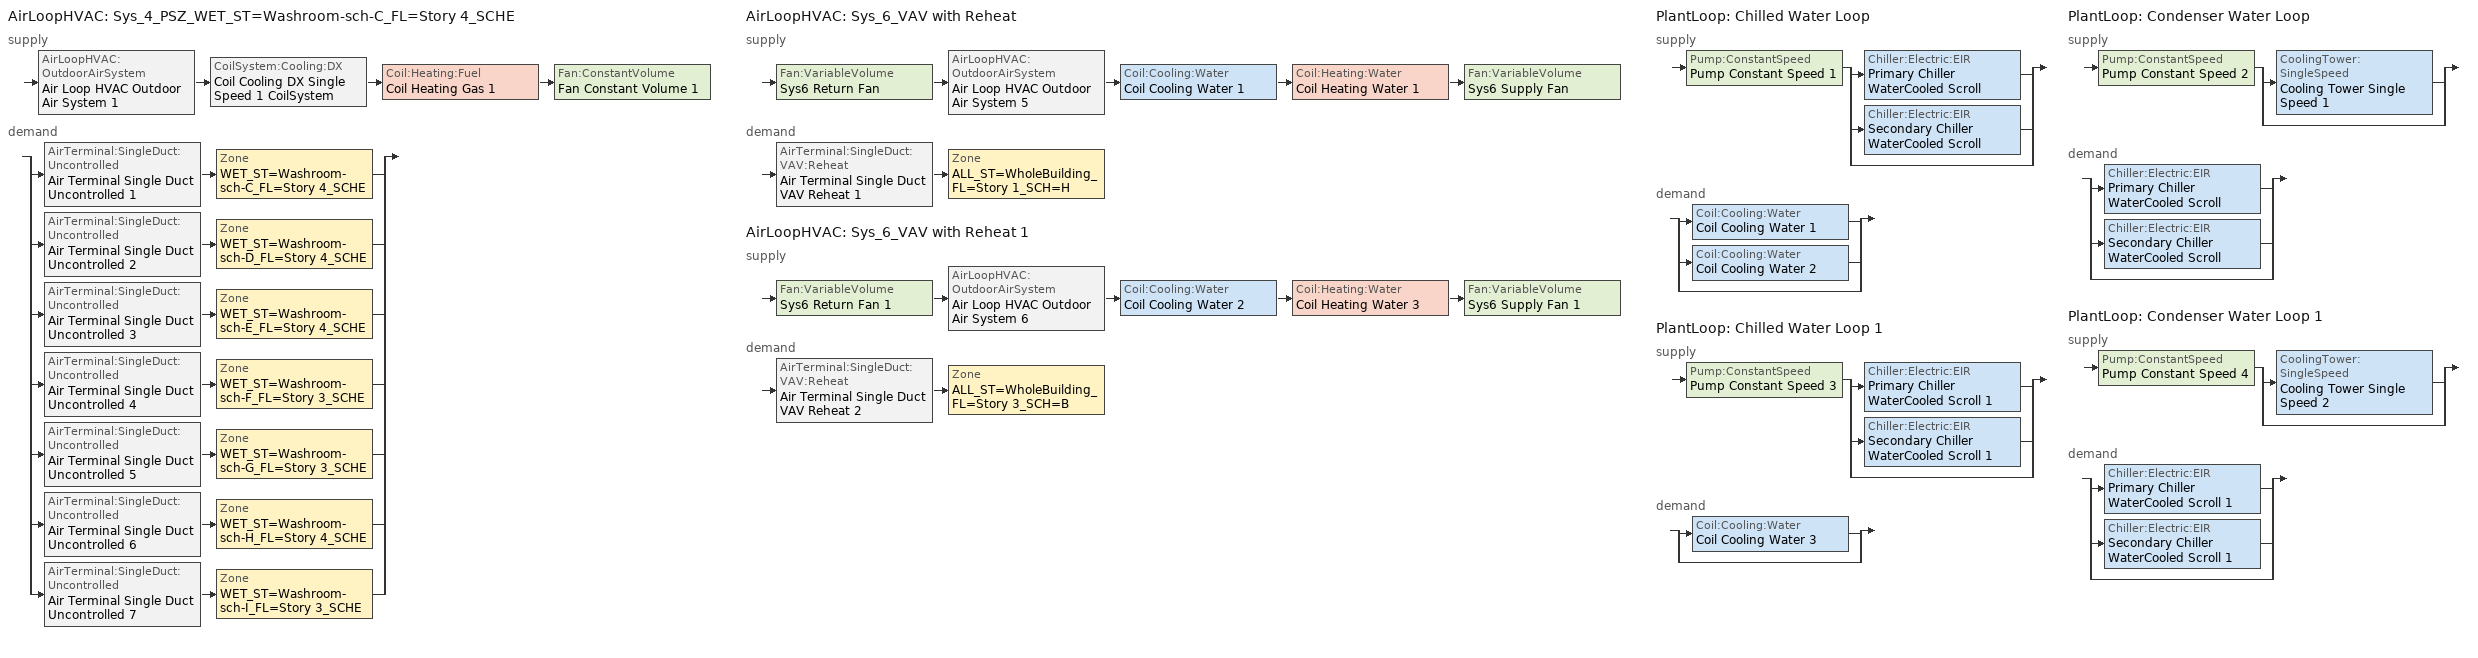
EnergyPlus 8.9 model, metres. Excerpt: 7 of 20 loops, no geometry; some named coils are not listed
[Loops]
AirLoopHVAC 'Sys_4_PSZ_WET_ST=Washroom-sch-C_FL=Story 4_SCHE'
 supply: AirLoopHVAC:OutdoorAirSystem 'Air Loop HVAC Outdoor Air System 1' > CoilSystem:Cooling:DX 'Coil Cooling DX Single Speed 1 CoilSystem' > Coil:Heating:Fuel 'Coil Heating Gas 1' > Fan:ConstantVolume 'Fan Constant Volume 1'
 demand: split
  | AirTerminal:SingleDuct:Uncontrolled 'Air Terminal Single Duct Uncontrolled 1' > Zone 'WET_ST=Washroom-sch-C_FL=Story 4_SCHE'
  | AirTerminal:SingleDuct:Uncontrolled 'Air Terminal Single Duct Uncontrolled 2' > Zone 'WET_ST=Washroom-sch-D_FL=Story 4_SCHE'
  | AirTerminal:SingleDuct:Uncontrolled 'Air Terminal Single Duct Uncontrolled 3' > Zone 'WET_ST=Washroom-sch-E_FL=Story 4_SCHE'
  | AirTerminal:SingleDuct:Uncontrolled 'Air Terminal Single Duct Uncontrolled 4' > Zone 'WET_ST=Washroom-sch-F_FL=Story 3_SCHE'
  | AirTerminal:SingleDuct:Uncontrolled 'Air Terminal Single Duct Uncontrolled 5' > Zone 'WET_ST=Washroom-sch-G_FL=Story 3_SCHE'
  | AirTerminal:SingleDuct:Uncontrolled 'Air Terminal Single Duct Uncontrolled 6' > Zone 'WET_ST=Washroom-sch-H_FL=Story 4_SCHE'
  | AirTerminal:SingleDuct:Uncontrolled 'Air Terminal Single Duct Uncontrolled 7' > Zone 'WET_ST=Washroom-sch-I_FL=Story 3_SCHE'
AirLoopHVAC 'Sys_6_VAV with Reheat'
 supply: Fan:VariableVolume 'Sys6 Return Fan' > AirLoopHVAC:OutdoorAirSystem 'Air Loop HVAC Outdoor Air System 5' > Coil:Cooling:Water 'Coil Cooling Water 1' > Coil:Heating:Water 'Coil Heating Water 1' > Fan:VariableVolume 'Sys6 Supply Fan'
 demand: AirTerminal:SingleDuct:VAV:Reheat 'Air Terminal Single Duct VAV Reheat 1' > Zone 'ALL_ST=WholeBuilding_FL=Story 1_SCH=H'
AirLoopHVAC 'Sys_6_VAV with Reheat 1'
 supply: Fan:VariableVolume 'Sys6 Return Fan 1' > AirLoopHVAC:OutdoorAirSystem 'Air Loop HVAC Outdoor Air System 6' > Coil:Cooling:Water 'Coil Cooling Water 2' > Coil:Heating:Water 'Coil Heating Water 3' > Fan:VariableVolume 'Sys6 Supply Fan 1'
 demand: AirTerminal:SingleDuct:VAV:Reheat 'Air Terminal Single Duct VAV Reheat 2' > Zone 'ALL_ST=WholeBuilding_FL=Story 3_SCH=B'
PlantLoop 'Chilled Water Loop'
 supply: Pump:ConstantSpeed 'Pump Constant Speed 1' > split
  | Chiller:Electric:EIR 'Primary Chiller WaterCooled Scroll'
  | Chiller:Electric:EIR 'Secondary Chiller WaterCooled Scroll'
  | bypass
 demand: split
  | Coil:Cooling:Water 'Coil Cooling Water 1'
  | Coil:Cooling:Water 'Coil Cooling Water 2'
  | bypass
PlantLoop 'Chilled Water Loop 1'
 supply: Pump:ConstantSpeed 'Pump Constant Speed 3' > split
  | Chiller:Electric:EIR 'Primary Chiller WaterCooled Scroll 1'
  | Chiller:Electric:EIR 'Secondary Chiller WaterCooled Scroll 1'
  | bypass
 demand: split
  | Coil:Cooling:Water 'Coil Cooling Water 3'
  | bypass
PlantLoop 'Condenser Water Loop'
 supply: Pump:ConstantSpeed 'Pump Constant Speed 2' > split
  | CoolingTower:SingleSpeed 'Cooling Tower Single Speed 1'
  | bypass
 demand: split
  | Chiller:Electric:EIR 'Primary Chiller WaterCooled Scroll'
  | Chiller:Electric:EIR 'Secondary Chiller WaterCooled Scroll'
  | bypass
PlantLoop 'Condenser Water Loop 1'
 supply: Pump:ConstantSpeed 'Pump Constant Speed 4' > split
  | CoolingTower:SingleSpeed 'Cooling Tower Single Speed 2'
  | bypass
 demand: split
  | Chiller:Electric:EIR 'Primary Chiller WaterCooled Scroll 1'
  | Chiller:Electric:EIR 'Secondary Chiller WaterCooled Scroll 1'
  | bypass
[ZoneControl:Thermostat] Control Object Type 1=ThermostatSetpoint:DualSetpoint
Name | Zone or ZoneList | Control Type Schedule | Control Name 1
ALL_ST=WholeBuilding_FL=Story 1_SCH=H Thermostat | ALL_ST=WholeBuilding_FL=Story 1_SCH=H | ALL_ST=WholeBuilding_FL=Story 1_SCH=H Thermostat Schedule | Transportation WholeBuilding Thermostat 3
ALL_ST=WholeBuilding_FL=Story 3_SCH=B Thermostat | ALL_ST=WholeBuilding_FL=Story 3_SCH=B | ALL_ST=WholeBuilding_FL=Story 3_SCH=B Thermostat Schedule | Sports arena WholeBuilding Thermostat 3
WET_ST=Washroom-sch-C_FL=Story 4_SCHE Thermostat | WET_ST=Washroom-sch-C_FL=Story 4_SCHE | WET_ST=Washroom-sch-C_FL=Story 4_SCHE Thermostat Schedule | Space Function Washroom-sch-E Thermostat 3
WET_ST=Washroom-sch-D_FL=Story 4_SCHE Thermostat | WET_ST=Washroom-sch-D_FL=Story 4_SCHE | WET_ST=Washroom-sch-D_FL=Story 4_SCHE Thermostat Schedule | Space Function Washroom-sch-E Thermostat 4
WET_ST=Washroom-sch-E_FL=Story 4_SCHE Thermostat | WET_ST=Washroom-sch-E_FL=Story 4_SCHE | WET_ST=Washroom-sch-E_FL=Story 4_SCHE Thermostat Schedule | Space Function Washroom-sch-E Thermostat 5
WET_ST=Washroom-sch-F_FL=Story 3_SCHE Thermostat | WET_ST=Washroom-sch-F_FL=Story 3_SCHE | WET_ST=Washroom-sch-F_FL=Story 3_SCHE Thermostat Schedule | Space Function Washroom-sch-E Thermostat 6
WET_ST=Washroom-sch-G_FL=Story 3_SCHE Thermostat | WET_ST=Washroom-sch-G_FL=Story 3_SCHE | WET_ST=Washroom-sch-G_FL=Story 3_SCHE Thermostat Schedule | Space Function Washroom-sch-E Thermostat 7
WET_ST=Washroom-sch-H_FL=Story 4_SCHE Thermostat | WET_ST=Washroom-sch-H_FL=Story 4_SCHE | WET_ST=Washroom-sch-H_FL=Story 4_SCHE Thermostat Schedule | Space Function Washroom-sch-E Thermostat 8
WET_ST=Washroom-sch-I_FL=Story 3_SCHE Thermostat | WET_ST=Washroom-sch-I_FL=Story 3_SCHE | WET_ST=Washroom-sch-I_FL=Story 3_SCHE Thermostat Schedule | Space Function Washroom-sch-E Thermostat 9
[ThermostatSetpoint:DualSetpoint]
Name | Heating Setpoint Temperature Schedule | Cooling Setpoint Temperature Schedule
Transportation WholeBuilding Thermostat 3 | NECB-H-Thermostat Setpoint-Heating | NECB-H-Thermostat Setpoint-Cooling
Sports arena WholeBuilding Thermostat 3 | NECB-B-Thermostat Setpoint-Heating | NECB-B-Thermostat Setpoint-Cooling
Space Function Washroom-sch-E Thermostat 3; Space Function Washroom-sch-E Thermostat 4; Space Function Washroom-sch-E Thermostat 5; Space Function Washroom-sch-E Thermostat 6; Space Function Washroom-sch-E Thermostat 7; Space Function Washroom-sch-E Thermostat 8; Space Function Washroom-sch-E Thermostat 9 | NECB-E-Thermostat Setpoint-Heating | NECB-E-Thermostat Setpoint-Cooling
[AirTerminal:SingleDuct:Uncontrolled] Availability Schedule=Always On Discrete; Maximum Air Flow Rate {m3/s}=AutoSize
Air Terminal Single Duct Uncontrolled 1; Air Terminal Single Duct Uncontrolled 2; Air Terminal Single Duct Uncontrolled 3; Air Terminal Single Duct Uncontrolled 4; Air Terminal Single Duct Uncontrolled 5; Air Terminal Single Duct Uncontrolled 6; Air Terminal Single Duct Uncontrolled 7
[Zone equipment]
ALL_ST=WholeBuilding_FL=Story 1_SCH=H: Air Terminal Single Duct VAV Reheat 1, Zone HVAC Baseboard Convective Water 11
ALL_ST=WholeBuilding_FL=Story 3_SCH=B: Air Terminal Single Duct VAV Reheat 2, Zone HVAC Baseboard Convective Water 12
WET_ST=Washroom-sch-C_FL=Story 4_SCHE: Air Terminal Single Duct Uncontrolled 1, Zone HVAC Baseboard Convective Water 1
WET_ST=Washroom-sch-D_FL=Story 4_SCHE: Air Terminal Single Duct Uncontrolled 2, Zone HVAC Baseboard Convective Water 2
WET_ST=Washroom-sch-E_FL=Story 4_SCHE: Air Terminal Single Duct Uncontrolled 3, Zone HVAC Baseboard Convective Water 3
WET_ST=Washroom-sch-F_FL=Story 3_SCHE: Air Terminal Single Duct Uncontrolled 4, Zone HVAC Baseboard Convective Water 4
WET_ST=Washroom-sch-G_FL=Story 3_SCHE: Air Terminal Single Duct Uncontrolled 5, Zone HVAC Baseboard Convective Water 5
WET_ST=Washroom-sch-H_FL=Story 4_SCHE: Air Terminal Single Duct Uncontrolled 6, Zone HVAC Baseboard Convective Water 6
WET_ST=Washroom-sch-I_FL=Story 3_SCHE: Air Terminal Single Duct Uncontrolled 7, Zone HVAC Baseboard Convective Water 7
[Sizing:Zone] Zone Cooling Design Supply Air Temperature Input Method=SupplyAirTemperature; Zone Cooling Design Supply Air Temperature {C}=13; Zone Cooling Design Supply Air Temperature Difference {deltaC}=11.11; Zone Heating Design Supply Air Temperature Input Method=SupplyAirTemperature; Zone Heating Design Supply Air Temperature {C}=43; Zone Heating Design Supply Air Temperature Difference {deltaC}=11.11; Zone Cooling Design Supply Air Humidity Ratio {kgWater/kgDryAir}=0.0085; Zone Heating Design Supply Air Humidity Ratio {kgWater/kgDryAir}=0.008; Zone Heating Sizing Factor=1.3; Zone Cooling Sizing Factor=1.1; Cooling Design Air Flow Method=DesignDay; Cooling Design Air Flow Rate {m3/s}=0; Cooling Minimum Air Flow per Zone Floor Area {m3/s-m2}=0.000762; Cooling Minimum Air Flow {m3/s}=0; Cooling Minimum Air Flow Fraction=0; Heating Design Air Flow Method=DesignDay; Heating Design Air Flow Rate {m3/s}=0; Heating Maximum Air Flow per Zone Floor Area {m3/s-m2}=0.002032; Heating Maximum Air Flow {m3/s}=0.141576; Heating Maximum Air Flow Fraction=0.3; Account for Dedicated Outdoor Air System=No
Name | Design Specification Outdoor Air Object | Design Specification Zone Air Distribution Object
ALL_ST=WholeBuilding_FL=Story 1_SCH=H | Transportation WholeBuilding Ventilation | ALL_ST=WholeBuilding_FL=Story 1_SCH=H Design Spec Zone Air Dist
ALL_ST=WholeBuilding_FL=Story 3_SCH=B | Sports arena WholeBuilding Ventilation | ALL_ST=WholeBuilding_FL=Story 3_SCH=B Design Spec Zone Air Dist
WET_ST=Washroom-sch-C_FL=Story 4_SCHE | Space Function Washroom-sch-E Ventilation | WET_ST=Washroom-sch-C_FL=Story 4_SCHE Design Spec Zone Air Dist
WET_ST=Washroom-sch-D_FL=Story 4_SCHE | Space Function Washroom-sch-E Ventilation | WET_ST=Washroom-sch-D_FL=Story 4_SCHE Design Spec Zone Air Dist
WET_ST=Washroom-sch-E_FL=Story 4_SCHE | Space Function Washroom-sch-E Ventilation | WET_ST=Washroom-sch-E_FL=Story 4_SCHE Design Spec Zone Air Dist
WET_ST=Washroom-sch-F_FL=Story 3_SCHE | Space Function Washroom-sch-E Ventilation | WET_ST=Washroom-sch-F_FL=Story 3_SCHE Design Spec Zone Air Dist
WET_ST=Washroom-sch-G_FL=Story 3_SCHE | Space Function Washroom-sch-E Ventilation | WET_ST=Washroom-sch-G_FL=Story 3_SCHE Design Spec Zone Air Dist
WET_ST=Washroom-sch-H_FL=Story 4_SCHE | Space Function Washroom-sch-E Ventilation | WET_ST=Washroom-sch-H_FL=Story 4_SCHE Design Spec Zone Air Dist
WET_ST=Washroom-sch-I_FL=Story 3_SCHE | Space Function Washroom-sch-E Ventilation | WET_ST=Washroom-sch-I_FL=Story 3_SCHE Design Spec Zone Air Dist
[DesignSpecification:ZoneAirDistribution] Zone Air Distribution Effectiveness in Cooling Mode=1; Zone Air Distribution Effectiveness in Heating Mode=1
ALL_ST=WholeBuilding_FL=Story 1_SCH=H Design Spec Zone Air Dist; ALL_ST=WholeBuilding_FL=Story 3_SCH=B Design Spec Zone Air Dist; WET_ST=Washroom-sch-C_FL=Story 4_SCHE Design Spec Zone Air Dist; WET_ST=Washroom-sch-D_FL=Story 4_SCHE Design Spec Zone Air Dist; WET_ST=Washroom-sch-E_FL=Story 4_SCHE Design Spec Zone Air Dist; WET_ST=Washroom-sch-F_FL=Story 3_SCHE Design Spec Zone Air Dist; WET_ST=Washroom-sch-G_FL=Story 3_SCHE Design Spec Zone Air Dist; WET_ST=Washroom-sch-H_FL=Story 4_SCHE Design Spec Zone Air Dist; WET_ST=Washroom-sch-I_FL=Story 3_SCHE Design Spec Zone Air Dist
[Controller:MechanicalVentilation] Availability Schedule=Always On Discrete; Demand Controlled Ventilation=No; System Outdoor Air Method=ZoneSum
Controller Mechanical Ventilation 5: Zone Name 1=ALL_ST=WholeBuilding_FL=Story 1_SCH=H; Design Specification Outdoor Air Object Name 1=Transportation WholeBuilding Ventilation; Design Specification Zone Air Distribution Object Name 1=ALL_ST=WholeBuilding_FL=Story 1_SCH=H Design Spec Zone Air Dist
Controller Mechanical Ventilation 6: Zone Name 1=ALL_ST=WholeBuilding_FL=Story 3_SCH=B; Design Specification Outdoor Air Object Name 1=Sports arena WholeBuilding Ventilation; Design Specification Zone Air Distribution Object Name 1=ALL_ST=WholeBuilding_FL=Story 3_SCH=B Design Spec Zone Air Dist
Controller Mechanical Ventilation 1: Zone Name 1=WET_ST=Washroom-sch-C_FL=Story 4_SCHE; Design Specification Outdoor Air Object Name 1=Space Function Washroom-sch-E Ventilation; Design Specification Zone Air Distribution Object Name 1=WET_ST=Washroom-sch-C_FL=Story 4_SCHE Design Spec Zone Air Dist; Zone Name 2=WET_ST=Washroom-sch-D_FL=Story 4_SCHE; Design Specification Outdoor Air Object Name 2=Space Function Washroom-sch-E Ventilation; Design Specification Zone Air Distribution Object Name 2=WET_ST=Washroom-sch-D_FL=Story 4_SCHE Design Spec Zone Air Dist; Zone Name 3=WET_ST=Washroom-sch-E_FL=Story 4_SCHE; Design Specification Outdoor Air Object Name 3=Space Function Washroom-sch-E Ventilation; Design Specification Zone Air Distribution Object Name 3=WET_ST=Washroom-sch-E_FL=Story 4_SCHE Design Spec Zone Air Dist; Zone Name 4=WET_ST=Washroom-sch-F_FL=Story 3_SCHE; Design Specification Outdoor Air Object Name 4=Space Function Washroom-sch-E Ventilation; Design Specification Zone Air Distribution Object Name 4=WET_ST=Washroom-sch-F_FL=Story 3_SCHE Design Spec Zone Air Dist; Zone Name 5=WET_ST=Washroom-sch-G_FL=Story 3_SCHE; Design Specification Outdoor Air Object Name 5=Space Function Washroom-sch-E Ventilation; Design Specification Zone Air Distribution Object Name 5=WET_ST=Washroom-sch-G_FL=Story 3_SCHE Design Spec Zone Air Dist; Zone Name 6=WET_ST=Washroom-sch-H_FL=Story 4_SCHE; Design Specification Outdoor Air Object Name 6=Space Function Washroom-sch-E Ventilation; Design Specification Zone Air Distribution Object Name 6=WET_ST=Washroom-sch-H_FL=Story 4_SCHE Design Spec Zone Air Dist; Zone Name 7=WET_ST=Washroom-sch-I_FL=Story 3_SCHE; Design Specification Outdoor Air Object Name 7=Space Function Washroom-sch-E Ventilation; Design Specification Zone Air Distribution Object Name 7=WET_ST=Washroom-sch-I_FL=Story 3_SCHE Design Spec Zone Air Dist
[DesignSpecification:OutdoorAir] Outdoor Air Method=Sum; Outdoor Air Flow per Person {m3/s-person}=0; Outdoor Air Flow per Zone {m3/s}=0; Outdoor Air Flow Air Changes per Hour {1/hr}=0
Name | Outdoor Air Flow per Zone Floor Area {m3/s-m2}
Transportation WholeBuilding Ventilation | 0.00053848
Sports arena WholeBuilding Ventilation | 0.0006604
Space Function Washroom-sch-E Ventilation | 0.0003048
[AirTerminal:SingleDuct:VAV:Reheat] Availability Schedule=Always On Discrete; Maximum Air Flow Rate {m3/s}=Autosize; Zone Minimum Air Flow Input Method=Constant; Constant Minimum Air Flow Fraction=0.3; Fixed Minimum Air Flow Rate {m3/s}=3.75; Maximum Hot Water or Steam Flow Rate {m3/s}=Autosize; Minimum Hot Water or Steam Flow Rate {m3/s}=0; Convergence Tolerance=0.001; Damper Heating Action=Normal; Maximum Flow per Zone Floor Area During Reheat {m3/s-m2}=Autocalculate; Maximum Flow Fraction During Reheat=Autocalculate; Maximum Reheat Air Temperature {C}=43
Name | Reheat Coil
Air Terminal Single Duct VAV Reheat 1 | Coil Heating Water 2
Air Terminal Single Duct VAV Reheat 2 | Coil Heating Water 4
[Coil:Heating:Water] Availability Schedule=Always On Discrete; U-Factor Times Area Value {W/K}=Autosize; Maximum Water Flow Rate {m3/s}=Autosize; Performance Input Method=UFactorTimesAreaAndDesignWaterFlowRate; Rated Capacity {W}=Autosize; Rated Inlet Water Temperature {C}=82.2; Rated Inlet Air Temperature {C}=16.6; Rated Outlet Water Temperature {C}=71.1; Rated Outlet Air Temperature {C}=32.2; Rated Ratio for Air and Water Convection=0.5
Coil Heating Water 1; Coil Heating Water 3
[Fan:ConstantVolume] Availability Schedule=Always On Discrete; Fan Total Efficiency=0.7; Pressure Rise {Pa}=250; Maximum Flow Rate {m3/s}=AutoSize; Motor Efficiency=0.9; Motor In Airstream Fraction=1
Fan Constant Volume 13; Fan Constant Volume 1
[Coil:Cooling:Water] Design Water Flow Rate {m3/s}=Autosize; Design Air Flow Rate {m3/s}=Autosize; Design Inlet Water Temperature {C}=Autosize; Design Inlet Air Temperature {C}=Autosize; Design Outlet Air Temperature {C}=Autosize; Design Inlet Air Humidity Ratio {kgWater/kgDryAir}=Autosize; Design Outlet Air Humidity Ratio {kgWater/kgDryAir}=Autosize; Type of Analysis=SimpleAnalysis; Heat Exchanger Configuration=CrossFlow
Name | Availability Schedule
Coil Cooling Water 3 | tpfc_clg_availability
Coil Cooling Water 1; Coil Cooling Water 2 | Always On Discrete
[ZoneHVAC:FourPipeFanCoil]
Zone HVAC Four Pipe Fan Coil 1: Availability Schedule=Always On Discrete; Capacity Control Method=ConstantFanVariableFlow; Maximum Supply Air Flow Rate {m3/s}=Autosize; Maximum Outdoor Air Flow Rate {m3/s}=Autosize; Supply Air Fan=Fan Constant Volume 13; Cooling Coil=Coil Cooling Water 3; Maximum Cold Water Flow Rate {m3/s}=Autosize; Heating Coil=Coil Heating Water 5; Maximum Hot Water Flow Rate {m3/s}=Autosize; Minimum Supply Air Temperature in Cooling Mode {C}=Autosize; Maximum Supply Air Temperature in Heating Mode {C}=Autosize
[AirLoopHVAC] Design Supply Air Flow Rate {m3/s}=AutoSize
Sys_4_PSZ_WET_ST=Washroom-sch-C_FL=Story 4_SCHE; Sys_6_VAV with Reheat; Sys_6_VAV with Reheat 1
[Sizing:System] Type of Load to Size On=Sensible; Design Outdoor Air Flow Rate {m3/s}=Autosize; Preheat Design Temperature {C}=7; Preheat Design Humidity Ratio {kgWater/kgDryAir}=0.008; Precool Design Humidity Ratio {kgWater/kgDryAir}=0.008; Central Cooling Design Supply Air Temperature {C}=13; Type of Zone Sum to Use=NonCoincident; 100% Outdoor Air in Cooling=No; 100% Outdoor Air in Heating=No; Central Cooling Design Supply Air Humidity Ratio {kgWater/kgDryAir}=0.0085; Central Heating Design Supply Air Humidity Ratio {kgWater/kgDryAir}=0.008; Cooling Supply Air Flow Rate Method=DesignDay; Cooling Supply Air Flow Rate {m3/s}=0; Cooling Supply Air Flow Rate Per Floor Area {m3/s-m2}=0.00996765; Cooling Fraction of Autosized Cooling Supply Air Flow Rate=1; Cooling Supply Air Flow Rate Per Unit Cooling Capacity {m3/s-W}=3.94755e-05; Heating Supply Air Flow Rate Method=DesignDay; Heating Supply Air Flow Rate {m3/s}=0; Heating Supply Air Flow Rate Per Floor Area {m3/s-m2}=0.00996765; Heating Fraction of Autosized Heating Supply Air Flow Rate=1; Heating Fraction of Autosized Cooling Supply Air Flow Rate=1; Heating Supply Air Flow Rate Per Unit Heating Capacity {m3/s-W}=3.15882e-05; System Outdoor Air Method=ZoneSum; Zone Maximum Outdoor Air Fraction=1; Cooling Design Capacity Method=CoolingDesignCapacity; Cooling Design Capacity {W}=Autosize; Cooling Design Capacity Per Floor Area {W/m2}=234.7; Fraction of Autosized Cooling Design Capacity=1; Heating Design Capacity Method=HeatingDesignCapacity; Heating Design Capacity {W}=Autosize; Heating Design Capacity Per Floor Area {W/m2}=157; Fraction of Autosized Heating Design Capacity=1; Central Cooling Capacity Control Method=OnOff
Name | Central Heating Maximum System Air Flow Ratio | Precool Design Temperature {C} | Central Heating Design Supply Air Temperature {C}
Sys_4_PSZ_WET_ST=Washroom-sch-C_FL=Story 4_SCHE | 1 | 13 | 43
Sys_6_VAV with Reheat; Sys_6_VAV with Reheat 1 | 0.3 | 12.8 | 13.1
[Controller:OutdoorAir] Minimum Outdoor Air Flow Rate {m3/s}=Autosize; Maximum Outdoor Air Flow Rate {m3/s}=Autosize; Economizer Control Type=NoEconomizer; Economizer Control Action Type=ModulateFlow; Economizer Maximum Limit Dry-Bulb Temperature {C}=28; Economizer Maximum Limit Enthalpy {J/kg}=64000; Economizer Minimum Limit Dry-Bulb Temperature {C}=-100; Lockout Type=NoLockout; Minimum Limit Type=FixedMinimum; High Humidity Control=No; Control High Indoor Humidity Based on Outdoor Humidity Ratio=Yes; Heat Recovery Bypass Control Type=BypassWhenWithinEconomizerLimits
Name | Mechanical Ventilation Controller
Controller Outdoor Air 1 | Controller Mechanical Ventilation 1
Controller Outdoor Air 5 | Controller Mechanical Ventilation 5
Controller Outdoor Air 6 | Controller Mechanical Ventilation 6
[SetpointManager:MixedAir] Control Variable=Temperature
Node 35 OS Default SPM; Node 33 OS Default SPM; Node 32 OS Default SPM; Node 149 OS Default SPM; Node 148 OS Default SPM; Node 147 OS Default SPM; Node 146 OS Default SPM; Node 170 OS Default SPM; Node 169 OS Default SPM; Node 168 OS Default SPM; Node 167 OS Default SPM
[CoilSystem:Cooling:DX]
Coil Cooling DX Single Speed 1 CoilSystem: Availability Schedule=Always On Discrete; Cooling Coil=Coil Cooling DX Single Speed 1
[Coil:Cooling:DX:SingleSpeed]
Coil Cooling DX Single Speed 1: Availability Schedule=Always On Discrete; Gross Rated Total Cooling Capacity {W}=Autosize; Gross Rated Sensible Heat Ratio=Autosize; Gross Rated Cooling COP {W/W}=3; Rated Air Flow Rate {m3/s}=Autosize; Rated Evaporator Fan Power Per Volume Flow Rate {W/(m3/s)}=773.3; Total Cooling Capacity Function of Temperature Curve=Curve Biquadratic 1; Total Cooling Capacity Function of Flow Fraction Curve=Curve Quadratic 1; Energy Input Ratio Function of Temperature Curve=Curve Biquadratic 2; Energy Input Ratio Function of Flow Fraction Curve=Curve Quadratic 2; Part Load Fraction Correlation Curve=Curve Cubic 1; Condenser Type=AirCooled; Evaporative Condenser Effectiveness=0; Evaporative Condenser Air Flow Rate {m3/s}=Autosize; Evaporative Condenser Pump Rated Power Consumption {W}=Autosize; Crankcase Heater Capacity {W}=0; Maximum Outdoor Dry-Bulb Temperature for Crankcase Heater Operation {C}=0; Basin Heater Capacity {W/K}=0; Basin Heater Setpoint Temperature {C}=10
[Coil:Heating:Fuel]
Coil Heating Gas 1: Availability Schedule=Always On Discrete; Fuel Type=NaturalGas; Burner Efficiency=0.8; Nominal Capacity {W}=AutoSize; Parasitic Electric Load {W}=0; Parasitic Fuel Load {W}=0
[SetpointManager:SingleZone:Reheat]
Setpoint Manager Single Zone Reheat 1: Control Variable=Temperature; Minimum Supply Air Temperature {C}=13; Maximum Supply Air Temperature {C}=43; Control Zone=WET_ST=Washroom-sch-C_FL=Story 4_SCHE
[Controller:WaterCoil] Control Variable=Temperature; Actuator Variable=Flow; Controller Convergence Tolerance {deltaC}=Autosize; Maximum Actuated Flow {m3/s}=Autosize; Minimum Actuated Flow {m3/s}=0
Name | Action
Controller Water Coil 2; Controller Water Coil 5 | Reverse
Controller Water Coil 1; Controller Water Coil 4 | Normal
[Fan:VariableVolume] Availability Schedule=Always On Discrete; Fan Total Efficiency=0.6045; Pressure Rise {Pa}=1017.592; Maximum Flow Rate {m3/s}=AutoSize; Fan Power Minimum Flow Rate Input Method=FixedFlowRate; Fan Power Minimum Flow Fraction=0; Fan Power Minimum Air Flow Rate {m3/s}=0; Motor Efficiency=0.93; Motor In Airstream Fraction=1; Fan Power Coefficient 1=0.0407599; Fan Power Coefficient 2=0.088045; Fan Power Coefficient 3=-0.0729261; Fan Power Coefficient 4=0.94374; Fan Power Coefficient 5=0
Sys6 Return Fan; Sys6 Supply Fan; Sys6 Return Fan 1; Sys6 Supply Fan 1
[SetpointManager:Scheduled] Control Variable=Temperature
Name | Schedule
Setpoint Manager Scheduled 3 | Supply Air Temp
Setpoint Manager Scheduled 4 | Supply Air Temp 1
Setpoint Manager Scheduled 1 | CHW Temp
Setpoint Manager Scheduled 5 | CHW Temp 1
Setpoint Manager Scheduled 2 | CW Temp
Setpoint Manager Scheduled 6 | CW Temp 1
[PlantLoop] Fluid Type=Water; Maximum Loop Temperature {C}=100; Minimum Loop Temperature {C}=0; Maximum Loop Flow Rate {m3/s}=Autosize; Minimum Loop Flow Rate {m3/s}=0; Plant Loop Volume {m3}=Autocalculate; Load Distribution Scheme=Optimal; Plant Loop Demand Calculation Scheme=SingleSetpoint
Name | Plant Equipment Operation Scheme
Chilled Water Loop | Chilled Water Loop Operation Schemes
Chilled Water Loop 1 | Chilled Water Loop 1 Operation Schemes
Condenser Water Loop | Condenser Water Loop Operation Schemes
Condenser Water Loop 1 | Condenser Water Loop 1 Operation Schemes
[Sizing:Plant] Loop Design Temperature Difference {deltaC}=6; Sizing Option=NonCoincident; Zone Timesteps in Averaging Window=1; Coincident Sizing Factor Mode=None
Name | Loop Type | Design Loop Exit Temperature {C}
Chilled Water Loop; Chilled Water Loop 1 | Cooling | 7
Condenser Water Loop; Condenser Water Loop 1 | Condenser | 29
[Pump:ConstantSpeed] Design Flow Rate {m3/s}=Autosize; Design Pump Head {Pa}=179352; Design Power Consumption {W}=Autosize; Motor Efficiency=0.9; Fraction of Motor Inefficiencies to Fluid Stream=0; Pump Control Type=Intermittent; Design Power Sizing Method=PowerPerFlowPerPressure; Design Electric Power per Unit Flow Rate {W/(m3/s)}=348701.1; Design Shaft Power per Unit Flow Rate per Unit Head=1.28205
Pump Constant Speed 1; Pump Constant Speed 3; Pump Constant Speed 2; Pump Constant Speed 4
[Chiller:Electric:EIR] Reference Capacity {W}=Autosize; Reference COP {W/W}=5.5; Reference Leaving Chilled Water Temperature {C}=6.67; Reference Entering Condenser Fluid Temperature {C}=29.4; Reference Chilled Water Flow Rate {m3/s}=Autosize; Reference Condenser Fluid Flow Rate {m3/s}=Autosize; Minimum Part Load Ratio=0.1; Maximum Part Load Ratio=1; Optimum Part Load Ratio=1; Minimum Unloading Ratio=0.2; Condenser Type=WaterCooled; Condenser Fan Power Ratio {W/W}=0; Fraction of Compressor Electric Consumption Rejected by Condenser=1; Leaving Chilled Water Lower Temperature Limit {C}=2; Chiller Flow Mode=NotModulated; Sizing Factor=1
Name | Cooling Capacity Function of Temperature Curve | Electric Input to Cooling Output Ratio Function of Temperature Curve | Electric Input to Cooling Output Ratio Function of Part Load Ratio Curve
Primary Chiller WaterCooled Scroll | Curve Biquadratic 9 | Curve Biquadratic 10 | Curve Quadratic 12
Secondary Chiller WaterCooled Scroll | Curve Biquadratic 11 | Curve Biquadratic 12 | Curve Quadratic 13
Primary Chiller WaterCooled Scroll 1 | Curve Biquadratic 27 | Curve Biquadratic 28 | Curve Quadratic 28
Secondary Chiller WaterCooled Scroll 1 | Curve Biquadratic 29 | Curve Biquadratic 30 | Curve Quadratic 29
[PlantEquipmentOperationSchemes] Control Scheme Object Type 1=PlantEquipmentOperation:CoolingLoad; Control Scheme Schedule Name 1=Always On Discrete
Name | Control Scheme Name 1
Chilled Water Loop Operation Schemes | Chilled Water Loop Cooling Operation Scheme
Chilled Water Loop 1 Operation Schemes | Chilled Water Loop 1 Cooling Operation Scheme
Condenser Water Loop Operation Schemes | Condenser Water Loop Cooling Operation Scheme
Condenser Water Loop 1 Operation Schemes | Condenser Water Loop 1 Cooling Operation Scheme
[PlantEquipmentOperation:CoolingLoad] Load Range Lower Limit 1 {W}=0; Load Range Upper Limit 1 {W}=1000000000
Name | Range Equipment List Name 1
Chilled Water Loop Cooling Operation Scheme | Chilled Water Loop Cooling Equipment List
Chilled Water Loop 1 Cooling Operation Scheme | Chilled Water Loop 1 Cooling Equipment List
Condenser Water Loop Cooling Operation Scheme | Condenser Water Loop Cooling Equipment List
Condenser Water Loop 1 Cooling Operation Scheme | Condenser Water Loop 1 Cooling Equipment List
[PlantEquipmentList]
Chilled Water Loop Cooling Equipment List: Chiller:Electric:EIR, Primary Chiller WaterCooled Scroll, Chiller:Electric:EIR, Secondary Chiller WaterCooled Scroll
Chilled Water Loop 1 Cooling Equipment List: Chiller:Electric:EIR, Primary Chiller WaterCooled Scroll 1, Chiller:Electric:EIR, Secondary Chiller WaterCooled Scroll 1
Condenser Water Loop Cooling Equipment List: CoolingTower:SingleSpeed, Cooling Tower Single Speed 1
Condenser Water Loop 1 Cooling Equipment List: CoolingTower:SingleSpeed, Cooling Tower Single Speed 2
[CoolingTower:SingleSpeed] Design Water Flow Rate {m3/s}=Autosize; Design Air Flow Rate {m3/s}=Autosize; Design Fan Power {W}=Autosize; Design U-Factor Times Area Value {W/K}=Autosize; Free Convection Air Flow Rate {m3/s}=Autosize; Free Convection Air Flow Rate Sizing Factor=0.1; Free Convection U-Factor Times Area Value {W/K}=Autosize; Free Convection U-Factor Times Area Value Sizing Factor=0.1; Performance Input Method=UFactorTimesAreaAndDesignWaterFlowRate; Heat Rejection Capacity and Nominal Capacity Sizing Ratio=1.25; Free Convection Capacity {W}=0; Free Convection Nominal Capacity Sizing Factor=0.1; Design Inlet Air Dry-Bulb Temperature {C}=24; Design Inlet Air Wet-Bulb Temperature {C}=24; Design Approach Temperature {deltaC}=5; Design Range Temperature {deltaC}=5; Basin Heater Capacity {W/K}=0; Basin Heater Setpoint Temperature {C}=2; Evaporation Loss Mode=LossFactor; Evaporation Loss Factor {percent/K}=0.2; Drift Loss Percent {percent}=0.008; Blowdown Calculation Mode=ConcentrationRatio; Blowdown Concentration Ratio=3; Capacity Control=FanCycling; Number of Cells=1; Cell Control=MinimalCell; Cell Minimum  Water Flow Rate Fraction=0.33; Cell Maximum Water Flow Rate Fraction=2.5; Sizing Factor=1
Cooling Tower Single Speed 1; Cooling Tower Single Speed 2
[Schedule:Compact]
ALL_ST=WholeBuilding_FL=Story 1_SCH=H Thermostat Schedule; ALL_ST=WholeBuilding_FL=Story 3_SCH=B Thermostat Schedule; WET_ST=Washroom-sch-C_FL=Story 4_SCHE Thermostat Schedule; WET_ST=Washroom-sch-D_FL=Story 4_SCHE Thermostat Schedule; WET_ST=Washroom-sch-E_FL=Story 4_SCHE Thermostat Schedule; WET_ST=Washroom-sch-F_FL=Story 3_SCHE Thermostat Schedule; WET_ST=Washroom-sch-G_FL=Story 3_SCHE Thermostat Schedule; WET_ST=Washroom-sch-H_FL=Story 4_SCHE Thermostat Schedule; WET_ST=Washroom-sch-I_FL=Story 3_SCHE Thermostat Schedule: Through: 12/31, For: AllDays, Until: 24:00, 4
[Schedule:Day:Interval]
NECB-E-Thermostat Setpoint-Heating Sun|Hol Day: No, 24:00, 18
NECB-E-Thermostat Setpoint-Heating Default|Wkdy Day; NECB-E-Thermostat Setpoint-Heating Default: No, 07:00, 18, 08:00, 20, 19:00, 22, 24:00, 18
NECB-E-Thermostat Setpoint-Heating Sat Day: No, 08:00, 18, 09:00, 20, 17:00, 22, 24:00, 18
NECB-E-Thermostat Setpoint-Cooling Sun|Hol Day: No, 24:00, 35
NECB-E-Thermostat Setpoint-Cooling Default|Wkdy Day; NECB-E-Thermostat Setpoint-Cooling Default: No, 07:00, 35, 19:00, 24, 24:00, 35
NECB-E-Thermostat Setpoint-Cooling Sat Day: No, 08:00, 35, 17:00, 24, 24:00, 35
NECB-H-Thermostat Setpoint-Heating Sun|Hol Day; NECB-H-Thermostat Setpoint-Heating Default|Wkdy Day; NECB-H-Thermostat Setpoint-Heating Sat Day; NECB-H-Thermostat Setpoint-Heating Default: No, 01:00, 22, 07:00, 18, 08:00, 20, 24:00, 22
NECB-H-Thermostat Setpoint-Cooling Sun|Hol Day; NECB-H-Thermostat Setpoint-Cooling Default|Wkdy Day; NECB-H-Thermostat Setpoint-Cooling Sat Day; NECB-H-Thermostat Setpoint-Cooling Default: No, 24:00, 24
NECB-B-Thermostat Setpoint-Heating Sun|Hol Day: No, 01:00, 18, 02:00, 22, 09:00, 18, 10:00, 20, 23:00, 22, 24:00, 18
NECB-B-Thermostat Setpoint-Heating Default|Wkdy Day; NECB-B-Thermostat Setpoint-Heating Sat Day; NECB-B-Thermostat Setpoint-Heating Default: No, 02:00, 22, 08:00, 18, 09:00, 20, 24:00, 22
NECB-B-Thermostat Setpoint-Cooling Sun|Hol Day: No, 09:00, 35, 23:00, 24, 24:00, 35
NECB-B-Thermostat Setpoint-Cooling Default|Wkdy Day; NECB-B-Thermostat Setpoint-Cooling Sat Day; NECB-B-Thermostat Setpoint-Cooling Default: No, 01:00, 24, 08:00, 35, 24:00, 24
tpfc_clg_availability_sch_rule_day; tpfc_clg_availability_sch_rule_day 2; Schedule Day 6: No, 24:00, 0
tpfc_clg_availability_sch_rule_day 1: No, 24:00, 1
satCHW Temp 1; satCHW Temp 3; Schedule Day 3; Schedule Day 7; sunCHW Temp 1; sunCHW Temp 3; wkdCHW Temp 1; wkdCHW Temp 3: No, 01:00, 7, 02:00, 7, 03:00, 7, 04:00, 7, 05:00, 7, 06:00, 7, 07:00, 7, 08:00, 7, 09:00, 7, 10:00, 7, 11:00, 7, 12:00, 7, 13:00, 7, 14:00, 7, 15:00, 7, 16:00, 7, 17:00, 7, 18:00, 7, 19:00, 7, 20:00, 7, 21:00, 7, 22:00, 7, 23:00, 7, 24:00, 7
satCW Temp 1; satCW Temp 3; Schedule Day 4; Schedule Day 8; sunCW Temp 1; sunCW Temp 3; wkdCW Temp 1; wkdCW Temp 3: No, 01:00, 29, 02:00, 29, 03:00, 29, 04:00, 29, 05:00, 29, 06:00, 29, 07:00, 29, 08:00, 29, 09:00, 29, 10:00, 29, 11:00, 29, 12:00, 29, 13:00, 29, 14:00, 29, 15:00, 29, 16:00, 29, 17:00, 29, 18:00, 29, 19:00, 29, 20:00, 29, 21:00, 29, 22:00, 29, 23:00, 29, 24:00, 29
Supply Air Temp Default; Supply Air Temp Default 1: No, 24:00, 13
[Schedule:Week:Daily]
NECB-E-Thermostat Setpoint-Heating Week Rule - Jan1-Dec31: NECB-E-Thermostat Setpoint-Heating Sun|Hol Day, NECB-E-Thermostat Setpoint-Heating Default|Wkdy Day, NECB-E-Thermostat Setpoint-Heating Default|Wkdy Day, NECB-E-Thermostat Setpoint-Heating Default|Wkdy Day, NECB-E-Thermostat Setpoint-Heating Default|Wkdy Day, NECB-E-Thermostat Setpoint-Heating Default|Wkdy Day, NECB-E-Thermostat Setpoint-Heating Sat Day, NECB-E-Thermostat Setpoint-Heating Default, NECB-E-Thermostat Setpoint-Heating Default, NECB-E-Thermostat Setpoint-Heating Default, NECB-E-Thermostat Setpoint-Heating Default, NECB-E-Thermostat Setpoint-Heating Default
NECB-E-Thermostat Setpoint-Cooling Week Rule - Jan1-Dec31: NECB-E-Thermostat Setpoint-Cooling Sun|Hol Day, NECB-E-Thermostat Setpoint-Cooling Default|Wkdy Day, NECB-E-Thermostat Setpoint-Cooling Default|Wkdy Day, NECB-E-Thermostat Setpoint-Cooling Default|Wkdy Day, NECB-E-Thermostat Setpoint-Cooling Default|Wkdy Day, NECB-E-Thermostat Setpoint-Cooling Default|Wkdy Day, NECB-E-Thermostat Setpoint-Cooling Sat Day, NECB-E-Thermostat Setpoint-Cooling Default, NECB-E-Thermostat Setpoint-Cooling Default, NECB-E-Thermostat Setpoint-Cooling Default, NECB-E-Thermostat Setpoint-Cooling Default, NECB-E-Thermostat Setpoint-Cooling Default
NECB-H-Thermostat Setpoint-Heating Week Rule - Jan1-Dec31: NECB-H-Thermostat Setpoint-Heating Sun|Hol Day, NECB-H-Thermostat Setpoint-Heating Default|Wkdy Day, NECB-H-Thermostat Setpoint-Heating Default|Wkdy Day, NECB-H-Thermostat Setpoint-Heating Default|Wkdy Day, NECB-H-Thermostat Setpoint-Heating Default|Wkdy Day, NECB-H-Thermostat Setpoint-Heating Default|Wkdy Day, NECB-H-Thermostat Setpoint-Heating Sat Day, NECB-H-Thermostat Setpoint-Heating Default, NECB-H-Thermostat Setpoint-Heating Default, NECB-H-Thermostat Setpoint-Heating Default, NECB-H-Thermostat Setpoint-Heating Default, NECB-H-Thermostat Setpoint-Heating Default
NECB-H-Thermostat Setpoint-Cooling Week Rule - Jan1-Dec31: NECB-H-Thermostat Setpoint-Cooling Sun|Hol Day, NECB-H-Thermostat Setpoint-Cooling Default|Wkdy Day, NECB-H-Thermostat Setpoint-Cooling Default|Wkdy Day, NECB-H-Thermostat Setpoint-Cooling Default|Wkdy Day, NECB-H-Thermostat Setpoint-Cooling Default|Wkdy Day, NECB-H-Thermostat Setpoint-Cooling Default|Wkdy Day, NECB-H-Thermostat Setpoint-Cooling Sat Day, NECB-H-Thermostat Setpoint-Cooling Default, NECB-H-Thermostat Setpoint-Cooling Default, NECB-H-Thermostat Setpoint-Cooling Default, NECB-H-Thermostat Setpoint-Cooling Default, NECB-H-Thermostat Setpoint-Cooling Default
NECB-B-Thermostat Setpoint-Heating Week Rule - Jan1-Dec31: NECB-B-Thermostat Setpoint-Heating Sun|Hol Day, NECB-B-Thermostat Setpoint-Heating Default|Wkdy Day, NECB-B-Thermostat Setpoint-Heating Default|Wkdy Day, NECB-B-Thermostat Setpoint-Heating Default|Wkdy Day, NECB-B-Thermostat Setpoint-Heating Default|Wkdy Day, NECB-B-Thermostat Setpoint-Heating Default|Wkdy Day, NECB-B-Thermostat Setpoint-Heating Sat Day, NECB-B-Thermostat Setpoint-Heating Default, NECB-B-Thermostat Setpoint-Heating Default, NECB-B-Thermostat Setpoint-Heating Default, NECB-B-Thermostat Setpoint-Heating Default, NECB-B-Thermostat Setpoint-Heating Default
NECB-B-Thermostat Setpoint-Cooling Week Rule - Jan1-Dec31: NECB-B-Thermostat Setpoint-Cooling Sun|Hol Day, NECB-B-Thermostat Setpoint-Cooling Default|Wkdy Day, NECB-B-Thermostat Setpoint-Cooling Default|Wkdy Day, NECB-B-Thermostat Setpoint-Cooling Default|Wkdy Day, NECB-B-Thermostat Setpoint-Cooling Default|Wkdy Day, NECB-B-Thermostat Setpoint-Cooling Default|Wkdy Day, NECB-B-Thermostat Setpoint-Cooling Sat Day, NECB-B-Thermostat Setpoint-Cooling Default, NECB-B-Thermostat Setpoint-Cooling Default, NECB-B-Thermostat Setpoint-Cooling Default, NECB-B-Thermostat Setpoint-Cooling Default, NECB-B-Thermostat Setpoint-Cooling Default
tpfc_clg_availability Week Rule - Jan1-Jun24: tpfc_clg_availability_sch_rule_day, tpfc_clg_availability_sch_rule_day, tpfc_clg_availability_sch_rule_day, tpfc_clg_availability_sch_rule_day, tpfc_clg_availability_sch_rule_day, tpfc_clg_availability_sch_rule_day, tpfc_clg_availability_sch_rule_day, Schedule Day 6, Schedule Day 6, Schedule Day 6, Schedule Day 6, Schedule Day 6
tpfc_clg_availability Week Rule - Jun25-Jul1: tpfc_clg_availability_sch_rule_day, tpfc_clg_availability_sch_rule_day, tpfc_clg_availability_sch_rule_day, tpfc_clg_availability_sch_rule_day, tpfc_clg_availability_sch_rule_day, tpfc_clg_availability_sch_rule_day, tpfc_clg_availability_sch_rule_day 1, Schedule Day 6, Schedule Day 6, Schedule Day 6, Schedule Day 6, Schedule Day 6
tpfc_clg_availability Week Rule - Jul2-Oct28: tpfc_clg_availability_sch_rule_day 1, tpfc_clg_availability_sch_rule_day 1, tpfc_clg_availability_sch_rule_day 1, tpfc_clg_availability_sch_rule_day 1, tpfc_clg_availability_sch_rule_day 1, tpfc_clg_availability_sch_rule_day 1, tpfc_clg_availability_sch_rule_day 1, Schedule Day 6, Schedule Day 6, Schedule Day 6, Schedule Day 6, Schedule Day 6
tpfc_clg_availability Week Rule - Oct29-Nov4: tpfc_clg_availability_sch_rule_day 1, tpfc_clg_availability_sch_rule_day 1, tpfc_clg_availability_sch_rule_day 1, tpfc_clg_availability_sch_rule_day 2, tpfc_clg_availability_sch_rule_day 2, tpfc_clg_availability_sch_rule_day 2, tpfc_clg_availability_sch_rule_day 2, Schedule Day 6, Schedule Day 6, Schedule Day 6, Schedule Day 6, Schedule Day 6
tpfc_clg_availability Week Rule - Nov5-Dec31: tpfc_clg_availability_sch_rule_day 2, tpfc_clg_availability_sch_rule_day 2, tpfc_clg_availability_sch_rule_day 2, tpfc_clg_availability_sch_rule_day 2, tpfc_clg_availability_sch_rule_day 2, tpfc_clg_availability_sch_rule_day 2, tpfc_clg_availability_sch_rule_day 2, Schedule Day 6, Schedule Day 6, Schedule Day 6, Schedule Day 6, Schedule Day 6
CHW Temp Week Rule - Jan1-Dec31: sunCHW Temp 1, wkdCHW Temp 1, wkdCHW Temp 1, wkdCHW Temp 1, wkdCHW Temp 1, wkdCHW Temp 1, satCHW Temp 1, Schedule Day 3, Schedule Day 3, Schedule Day 3, Schedule Day 3, Schedule Day 3
CHW Temp 1 Week Rule - Jan1-Dec31: sunCHW Temp 3, wkdCHW Temp 3, wkdCHW Temp 3, wkdCHW Temp 3, wkdCHW Temp 3, wkdCHW Temp 3, satCHW Temp 3, Schedule Day 7, Schedule Day 7, Schedule Day 7, Schedule Day 7, Schedule Day 7
CW Temp Week Rule - Jan1-Dec31: sunCW Temp 1, wkdCW Temp 1, wkdCW Temp 1, wkdCW Temp 1, wkdCW Temp 1, wkdCW Temp 1, satCW Temp 1, Schedule Day 4, Schedule Day 4, Schedule Day 4, Schedule Day 4, Schedule Day 4
CW Temp 1 Week Rule - Jan1-Dec31: sunCW Temp 3, wkdCW Temp 3, wkdCW Temp 3, wkdCW Temp 3, wkdCW Temp 3, wkdCW Temp 3, satCW Temp 3, Schedule Day 8, Schedule Day 8, Schedule Day 8, Schedule Day 8, Schedule Day 8
Supply Air Temp Week Rule - Jan1-Dec31: Supply Air Temp Default, Supply Air Temp Default, Supply Air Temp Default, Supply Air Temp Default, Supply Air Temp Default, Supply Air Temp Default, Supply Air Temp Default, Supply Air Temp Default, Supply Air Temp Default, Supply Air Temp Default, Supply Air Temp Default, Supply Air Temp Default
Supply Air Temp 1 Week Rule - Jan1-Dec31: Supply Air Temp Default 1, Supply Air Temp Default 1, Supply Air Temp Default 1, Supply Air Temp Default 1, Supply Air Temp Default 1, Supply Air Temp Default 1, Supply Air Temp Default 1, Supply Air Temp Default 1, Supply Air Temp Default 1, Supply Air Temp Default 1, Supply Air Temp Default 1, Supply Air Temp Default 1
[Schedule:Year]
NECB-E-Thermostat Setpoint-Heating: NECB-E-Thermostat Setpoint-Heating Week Rule - Jan1-Dec31, 1, 1, 12, 31
NECB-E-Thermostat Setpoint-Cooling: NECB-E-Thermostat Setpoint-Cooling Week Rule - Jan1-Dec31, 1, 1, 12, 31
NECB-H-Thermostat Setpoint-Heating: NECB-H-Thermostat Setpoint-Heating Week Rule - Jan1-Dec31, 1, 1, 12, 31
NECB-H-Thermostat Setpoint-Cooling: NECB-H-Thermostat Setpoint-Cooling Week Rule - Jan1-Dec31, 1, 1, 12, 31
NECB-B-Thermostat Setpoint-Heating: NECB-B-Thermostat Setpoint-Heating Week Rule - Jan1-Dec31, 1, 1, 12, 31
NECB-B-Thermostat Setpoint-Cooling: NECB-B-Thermostat Setpoint-Cooling Week Rule - Jan1-Dec31, 1, 1, 12, 31
tpfc_clg_availability: tpfc_clg_availability Week Rule - Jan1-Jun24, 1, 1, 6, 24, tpfc_clg_availability Week Rule - Jun25-Jul1, 6, 25, 7, 1, tpfc_clg_availability Week Rule - Jul2-Oct28, 7, 2, 10, 28, tpfc_clg_availability Week Rule - Oct29-Nov4, 10, 29, 11, 4, tpfc_clg_availability Week Rule - Nov5-Dec31, 11, 5, 12, 31
CHW Temp: CHW Temp Week Rule - Jan1-Dec31, 1, 1, 12, 31
CHW Temp 1: CHW Temp 1 Week Rule - Jan1-Dec31, 1, 1, 12, 31
CW Temp: CW Temp Week Rule - Jan1-Dec31, 1, 1, 12, 31
CW Temp 1: CW Temp 1 Week Rule - Jan1-Dec31, 1, 1, 12, 31
Supply Air Temp: Supply Air Temp Week Rule - Jan1-Dec31, 1, 1, 12, 31
Supply Air Temp 1: Supply Air Temp 1 Week Rule - Jan1-Dec31, 1, 1, 12, 31
[Schedule:Constant]
Always On Discrete: Hourly Value=1
[Curve:Biquadratic] Minimum Value of y {BasedOnField A3}=24
Name | Coefficient1 Constant | Coefficient2 x | Coefficient3 x**2 | Coefficient4 y | Coefficient5 y**2 | Coefficient6 x*y | Minimum Value of x {BasedOnField A2} | Maximum Value of x {BasedOnField A2} | Maximum Value of y {BasedOnField A3}
Curve Biquadratic 1 | 0.867905 | 0.0142459 | 0.000554364 | -0.00755748 | 3.3048e-05 | -0.000191808 | 13 | 24 | 46
Curve Biquadratic 2 | 0.116936 | 0.0284933 | -0.000411156 | 0.0214108 | 0.000161028 | -0.000679104 | 13 | 24 | 46
Curve Biquadratic 9; Curve Biquadratic 11; Curve Biquadratic 27; Curve Biquadratic 29 | 1.02152 | 0.0370359 | 0.000233248 | -0.00389405 | -6.52536e-05 | -0.000268045 | 5 | 10 | 35
Curve Biquadratic 10; Curve Biquadratic 12; Curve Biquadratic 28; Curve Biquadratic 30 | 0.701769 | -0.00452016 | 0.00053311 | -0.00549821 | 0.000544579 | -0.000729032 | 5 | 10 | 35
[Curve:Quadratic] Minimum Value of x {BasedOnField A2}=0; Maximum Value of x {BasedOnField A2}=1
Name | Coefficient1 Constant | Coefficient2 x | Coefficient3 x**2
Curve Quadratic 1; Curve Quadratic 2 | 1 | 0 | 0
Curve Quadratic 12; Curve Quadratic 13; Curve Quadratic 28; Curve Quadratic 29 | 0.0636912 | 0.584888 | 0.352803
[Curve:Cubic]
Curve Cubic 1: Coefficient1 Constant=0.0277; Coefficient2 x=4.9151; Coefficient3 x**2=-8.184; Coefficient4 x**3=4.2702; Minimum Value of x {BasedOnField A2}=0.7; Maximum Value of x {BasedOnField A2}=1
